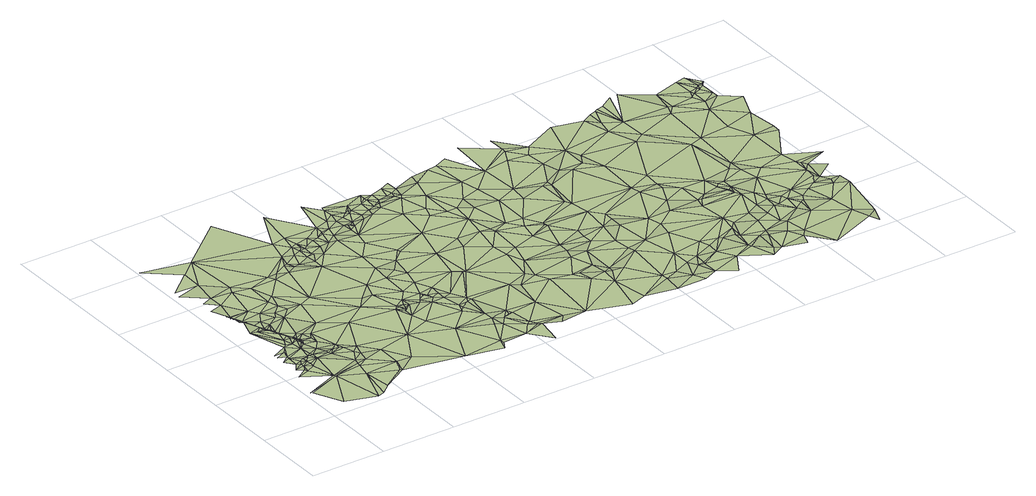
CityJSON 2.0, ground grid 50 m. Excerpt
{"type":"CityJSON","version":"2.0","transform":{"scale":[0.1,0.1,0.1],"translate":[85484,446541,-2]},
"CityObjects":{
"terrain1":{"type":"TINRelief","geometry":[{"type":"CompositeSurface","lod":"1","boundaries":[[[0,1,2]],[[3,4,5]],[[6,0,2]],[[0,7,8]],[[9,5,10]],[[7,4,3]],[[11,9,12]],[[9,10,12]],[[5,4,10]],[[13,11,14]],[[15,16,17]],[[13,14,16]],[[18,10,4]],[[11,12,19]],[[20,21,17]],[[22,12,10]],[[7,18,4]],[[11,19,14]],[[18,23,10]],[[22,19,12]],[[22,10,23]],[[20,17,16]],[[24,14,19]],[[22,24,19]],[[25,0,6]],[[16,14,26]],[[7,27,18]],[[28,14,24]],[[22,29,24]],[[25,6,30]],[[18,27,23]],[[22,23,27]],[[20,31,32]],[[20,16,26]],[[22,27,29]],[[28,24,29]],[[33,7,0]],[[26,14,28]],[[20,34,31]],[[31,35,32]],[[35,36,32]],[[37,28,29]],[[27,37,29]],[[25,30,38]],[[20,26,34]],[[32,36,39]],[[31,34,35]],[[40,28,37]],[[40,37,27]],[[41,32,39]],[[40,42,28]],[[25,43,0]],[[42,26,28]],[[7,44,27]],[[35,45,36]],[[36,46,39]],[[35,34,47]],[[36,48,46]],[[49,50,51]],[[52,53,50]],[[41,49,51]],[[36,45,48]],[[33,0,43]],[[34,26,54]],[[55,40,27]],[[35,47,56]],[[35,56,45]],[[52,50,49]],[[34,57,47]],[[58,46,48]],[[59,42,40]],[[60,61,52]],[[62,39,46]],[[34,54,57]],[[33,44,7]],[[41,63,49]],[[64,61,60]],[[62,46,58]],[[59,26,42]],[[65,61,64]],[[66,41,39]],[[67,48,45]],[[68,54,26]],[[52,49,69]],[[70,39,62]],[[66,63,41]],[[71,58,48]],[[49,63,69]],[[60,52,69]],[[71,48,67]],[[47,72,56]],[[66,39,70]],[[72,45,56]],[[71,62,58]],[[73,68,26]],[[47,57,72]],[[55,27,74]],[[75,40,55]],[[59,40,75]],[[59,73,26]],[[70,62,76]],[[67,45,77]],[[78,57,54]],[[71,79,62]],[[78,54,68]],[[66,70,80]],[[65,81,82]],[[71,67,83]],[[78,72,57]],[[25,38,84]],[[79,76,62]],[[70,76,80]],[[74,27,44]],[[85,45,72]],[[71,83,79]],[[67,77,83]],[[85,77,45]],[[86,68,73]],[[78,87,72]],[[86,78,68]],[[63,88,69]],[[66,88,63]],[[87,85,72]],[[66,80,88]],[[89,64,60]],[[89,60,69]],[[89,65,64]],[[90,87,78]],[[90,78,86]],[[91,86,73]],[[92,80,76]],[[79,92,76]],[[79,83,92]],[[87,93,85]],[[90,93,87]],[[75,55,94]],[[59,75,94]],[[55,74,94]],[[95,90,86]],[[59,96,73]],[[95,86,91]],[[33,43,97]],[[92,88,80]],[[91,73,96]],[[98,77,85]],[[89,81,65]],[[81,99,100]],[[98,85,93]],[[101,43,25]],[[90,102,93]],[[33,97,44]],[[84,38,103]],[[95,102,90]],[[104,69,88]],[[95,91,105]],[[74,106,94]],[[59,94,107]],[[98,93,102]],[[74,44,108]],[[104,89,69]],[[109,83,77]],[[91,96,105]],[[59,107,96]],[[110,111,99]],[[95,105,102]],[[109,92,83]],[[101,25,84]],[[74,112,106]],[[113,88,92]],[[74,108,112]],[[109,77,98]],[[44,97,114]],[[101,97,43]],[[94,106,107]],[[115,105,96]],[[115,102,105]],[[44,114,108]],[[104,88,113]],[[115,96,107]],[[116,117,110]],[[118,99,81]],[[107,106,112]],[[89,118,81]],[[109,113,92]],[[98,102,119]],[[120,107,112]],[[101,84,103]],[[120,112,108]],[[104,113,121]],[[120,108,114]],[[115,119,102]],[[122,114,97]],[[123,110,99]],[[104,124,89]],[[121,113,109]],[[109,98,119]],[[101,122,97]],[[118,123,99]],[[122,120,114]],[[104,121,125]],[[124,118,89]],[[126,127,116]],[[101,103,128]],[[129,115,107]],[[121,109,130]],[[104,125,124]],[[129,107,120]],[[126,116,110]],[[121,130,125]],[[101,128,122]],[[126,110,123]],[[129,119,115]],[[118,131,123]],[[109,119,132]],[[124,131,118]],[[109,132,130]],[[124,125,133]],[[132,125,130]],[[124,133,131]],[[122,134,120]],[[128,103,135]],[[132,133,125]],[[128,134,122]],[[129,120,134]],[[123,131,136]],[[126,123,136]],[[137,133,132]],[[131,133,138]],[[139,132,119]],[[129,139,119]],[[128,135,134]],[[137,138,133]],[[131,138,136]],[[137,132,139]],[[129,134,140]],[[141,136,138]],[[142,126,136]],[[137,143,138]],[[129,140,139]],[[137,139,144]],[[141,138,143]],[[135,145,134]],[[141,142,136]],[[134,146,140]],[[134,147,146]],[[141,143,148]],[[134,145,147]],[[137,149,143]],[[150,126,142]],[[137,144,151]],[[152,126,150]],[[144,139,153]],[[154,139,140]],[[141,148,142]],[[148,143,155]],[[154,153,139]],[[156,145,135]],[[156,135,157]],[[158,140,146]],[[137,151,149]],[[148,155,159]],[[158,160,140]],[[161,140,160]],[[154,140,161]],[[148,159,142]],[[158,162,160]],[[155,163,159]],[[161,160,162]],[[143,149,155]],[[158,146,164]],[[155,165,163]],[[154,161,166]],[[159,163,165]],[[144,153,151]],[[161,162,166]],[[158,164,162]],[[154,167,153]],[[162,164,166]],[[146,147,168]],[[154,166,167]],[[155,149,165]],[[159,169,142]],[[159,165,169]],[[146,170,164]],[[156,157,171]],[[166,164,167]],[[172,147,145]],[[164,170,167]],[[165,149,173]],[[153,167,174]],[[146,168,170]],[[153,174,151]],[[165,175,169]],[[176,145,156]],[[165,173,175]],[[142,169,177]],[[150,142,177]],[[170,178,167]],[[172,168,147]],[[179,156,171]],[[169,175,180]],[[169,180,177]],[[173,149,181]],[[178,182,167]],[[170,168,178]],[[173,183,175]],[[167,182,174]],[[151,184,149]],[[176,185,145]],[[151,174,186]],[[150,177,187]],[[172,145,188]],[[180,175,189]],[[175,183,189]],[[177,180,190]],[[176,156,191]],[[173,181,183]],[[185,188,145]],[[191,156,179]],[[168,192,178]],[[193,182,178]],[[194,177,190]],[[180,189,195]],[[180,195,190]],[[193,178,192]],[[187,177,194]],[[181,189,183]],[[151,186,184]],[[194,190,195]],[[193,196,182]],[[197,168,172]],[[149,198,181]],[[193,192,196]],[[150,187,199]],[[174,182,200]],[[194,195,201]],[[202,192,168]],[[174,200,186]],[[203,195,189]],[[202,168,197]],[[181,203,189]],[[176,191,185]],[[197,172,204]],[[184,198,149]],[[172,188,204]],[[187,194,205]],[[206,182,196]],[[207,196,192]],[[201,195,203]],[[194,201,205]],[[202,207,192]],[[191,208,185]],[[206,200,182]],[[191,179,209]],[[197,204,210]],[[207,206,196]],[[204,188,210]],[[186,211,184]],[[201,203,212]],[[205,201,212]],[[213,202,197]],[[181,214,203]],[[215,186,200]],[[202,216,207]],[[191,209,208]],[[185,217,188]],[[215,211,186]],[[207,216,206]],[[213,197,210]],[[208,217,185]],[[179,218,209]],[[213,216,202]],[[219,179,220]],[[221,210,188]],[[181,198,222]],[[187,205,223]],[[203,214,212]],[[181,222,214]],[[205,212,224]],[[187,223,199]],[[219,218,179]],[[217,221,188]],[[208,209,225]],[[213,210,221]],[[208,226,217]],[[224,212,214]],[[227,198,184]],[[227,184,211]],[[228,208,225]],[[228,226,208]],[[229,225,209]],[[229,209,218]],[[205,224,223]],[[228,217,226]],[[227,211,215]],[[219,229,218]],[[224,214,230]],[[231,200,206]],[[216,231,206]],[[231,215,200]],[[224,230,232]],[[222,233,214]],[[222,198,234]],[[224,232,223]],[[230,214,233]],[[213,235,216]],[[236,225,229]],[[227,237,198]],[[238,228,225]],[[236,229,219]],[[238,217,228]],[[230,239,232]],[[240,213,221]],[[223,232,239]],[[230,233,239]],[[237,234,198]],[[240,221,217]],[[241,233,222]],[[241,222,234]],[[236,219,242]],[[216,235,231]],[[227,215,243]],[[223,239,244]],[[238,225,236]],[[227,245,237]],[[213,246,235]],[[247,239,233]],[[241,248,233]],[[231,243,215]],[[223,244,249]],[[238,240,217]],[[240,246,213]],[[247,233,248]],[[250,244,239]],[[227,243,245]],[[250,239,247]],[[241,251,248]],[[231,235,246]],[[252,236,242]],[[253,247,248]],[[250,254,244]],[[255,249,244]],[[253,248,251]],[[231,246,243]],[[254,255,244]],[[252,238,236]],[[256,247,253]],[[257,241,234]],[[250,247,258]],[[257,234,237]],[[256,253,251]],[[258,247,256]],[[259,251,241]],[[250,260,254]],[[257,237,245]],[[258,256,251]],[[238,261,240]],[[250,258,260]],[[254,262,255]],[[259,258,251]],[[254,260,262]],[[243,257,245]],[[263,260,258]],[[264,259,241]],[[265,246,240]],[[266,267,255]],[[268,243,246]],[[263,262,260]],[[252,269,238]],[[238,269,261]],[[266,255,262]],[[270,258,259]],[[265,240,261]],[[270,263,258]],[[271,262,263]],[[266,262,271]],[[272,271,263]],[[264,241,273]],[[270,272,263]],[[257,273,241]],[[272,266,271]],[[264,270,259]],[[265,261,274]],[[265,275,246]],[[276,257,243]],[[277,267,266]],[[278,272,270]],[[268,276,243]],[[279,268,246]],[[261,269,274]],[[264,278,270]],[[280,266,272]],[[280,272,278]],[[279,246,275]],[[264,281,278]],[[252,282,269]],[[280,277,266]],[[265,274,283]],[[280,278,284]],[[264,273,281]],[[278,281,284]],[[265,283,275]],[[280,284,285]],[[274,269,286]],[[252,287,288]],[[280,285,289]],[[280,289,277]],[[290,284,281]],[[257,291,273]],[[292,285,284]],[[290,292,284]],[[268,293,276]],[[252,288,282]],[[276,294,257]],[[279,293,268]],[[295,289,285]],[[292,296,285]],[[295,277,289]],[[290,296,292]],[[269,282,286]],[[297,281,273]],[[295,285,296]],[[290,281,297]],[[283,298,275]],[[279,275,298]],[[274,299,283]],[[257,294,291]],[[290,300,296]],[[301,273,291]],[[274,286,299]],[[295,296,302]],[[297,273,301]],[[286,282,303]],[[276,293,294]],[[290,297,300]],[[296,300,302]],[[287,304,288]],[[279,298,305]],[[279,305,293]],[[295,302,306]],[[286,303,307]],[[301,291,308]],[[302,300,309]],[[283,310,298]],[[303,282,311]],[[300,297,312]],[[302,309,306]],[[291,294,308]],[[300,312,309]],[[288,311,282]],[[293,305,313]],[[293,313,294]],[[283,299,314]],[[286,307,299]],[[297,301,315]],[[309,316,306]],[[303,311,307]],[[309,312,316]],[[312,297,315]],[[305,298,317]],[[315,301,308]],[[283,314,310]],[[306,316,318]],[[288,319,311]],[[308,294,320]],[[313,305,321]],[[313,321,294]],[[310,317,298]],[[288,304,322]],[[315,308,320]],[[307,311,323]],[[312,324,316]],[[288,325,319]],[[311,319,323]],[[294,326,320]],[[312,315,324]],[[299,307,327]],[[305,317,328]],[[321,326,294]],[[305,328,321]],[[307,323,327]],[[314,299,327]],[[323,319,325]],[[329,330,304]],[[315,320,331]],[[288,322,325]],[[330,322,304]],[[320,326,331]],[[316,324,332]],[[310,333,317]],[[310,314,334]],[[335,321,328]],[[317,336,328]],[[314,327,334]],[[321,337,326]],[[317,333,338]],[[315,339,324]],[[323,325,340]],[[317,338,336]],[[315,331,339]],[[327,323,341]],[[337,331,326]],[[335,337,321]],[[335,328,342]],[[310,343,333]],[[328,336,342]],[[310,334,344]],[[324,345,332]],[[322,340,325]],[[346,330,329]],[[310,344,343]],[[347,322,330]],[[336,338,342]],[[333,343,338]],[[323,340,341]],[[348,334,327]],[[337,349,331]],[[324,339,345]],[[339,331,349]],[[346,347,330]],[[348,327,341]],[[350,346,329]],[[335,351,337]],[[352,322,347]],[[334,353,344]],[[335,342,354]],[[352,340,322]],[[342,338,355]],[[345,339,356]],[[343,344,353]],[[346,357,347]],[[338,343,355]],[[337,358,349]],[[348,353,334]],[[337,351,358]],[[335,354,351]],[[359,341,340]],[[360,346,350]],[[339,349,361]],[[352,347,357]],[[359,348,341]],[[362,357,346]],[[356,339,361]],[[360,362,346]],[[352,359,340]],[[343,353,355]],[[361,349,358]],[[342,355,363]],[[364,353,348]],[[342,363,354]],[[364,348,359]],[[362,365,357]],[[356,361,366]],[[352,357,365]],[[360,367,362]],[[362,367,368]],[[358,351,369]],[[362,368,365]],[[364,370,353]],[[354,369,351]],[[371,355,353]],[[371,353,370]],[[352,372,359]],[[373,367,360]],[[368,367,374]],[[352,365,375]],[[365,368,374]],[[361,358,376]],[[364,359,377]],[[373,360,378]],[[358,369,379]],[[354,363,380]],[[364,377,370]],[[352,375,372]],[[354,380,369]],[[359,372,381]],[[377,371,370]],[[373,374,367]],[[365,374,382]],[[365,382,375]],[[359,381,377]],[[369,380,379]],[[383,358,379]],[[384,361,385]],[[383,376,358]],[[386,363,355]],[[386,355,371]],[[361,376,387]],[[363,388,380]],[[389,382,374]],[[361,387,385]],[[390,379,380]],[[389,375,382]],[[373,391,374]],[[377,392,371]],[[389,374,393]],[[394,377,381]],[[383,379,390]],[[393,374,391]],[[395,372,375]],[[395,381,372]],[[390,380,388]],[[386,388,363]],[[396,387,376]],[[373,397,398]],[[373,398,391]],[[396,376,383]],[[392,386,371]],[[389,395,375]],[[394,399,377]],[[389,393,400]],[[401,385,387]],[[402,393,391]],[[395,394,381]],[[377,399,392]],[[396,401,387]],[[401,403,385]],[[404,398,397]],[[402,400,393]],[[402,391,405]],[[391,398,406]],[[383,390,407]],[[390,388,408]],[[409,404,397]],[[396,383,407]],[[389,400,395]],[[404,406,398]],[[402,405,400]],[[405,391,406]],[[396,407,401]],[[390,408,407]],[[405,410,400]],[[386,411,388]],[[409,412,404]],[[394,413,399]],[[395,414,394]],[[411,408,388]],[[412,406,404]],[[395,400,410]],[[392,399,415]],[[392,416,386]],[[417,405,406]],[[394,414,413]],[[405,418,410]],[[412,417,406]],[[392,415,416]],[[407,408,419]],[[411,419,408]],[[420,411,386]],[[417,418,405]],[[409,421,412]],[[420,386,416]],[[399,422,415]],[[423,395,410]],[[413,422,399]],[[424,401,407]],[[425,426,409]],[[412,421,417]],[[414,427,413]],[[409,426,421]],[[416,415,422]],[[423,410,418]],[[413,427,428]],[[429,414,395]],[[413,428,422]],[[417,430,418]],[[417,421,431]],[[432,427,414]],[[423,429,395]],[[433,421,426]],[[434,420,416]],[[435,407,419]],[[434,416,422]],[[436,419,411]],[[417,431,430]],[[423,418,437]],[[438,428,427]],[[433,431,421]],[[420,436,411]],[[430,437,418]],[[434,422,428]],[[439,433,426]],[[432,414,429]],[[423,437,440]],[[424,407,441]],[[438,427,432]],[[423,440,429]],[[438,442,428]],[[434,428,442]],[[430,443,437]],[[440,437,443]],[[441,407,435]],[[430,431,444]],[[433,445,431]],[[436,435,419]],[[438,446,442]],[[438,432,446]],[[434,442,447]],[[448,429,440]],[[446,449,442]],[[432,429,449]],[[430,444,443]],[[446,432,449]],[[440,443,450]],[[449,447,442]],[[451,434,447]],[[448,440,450]],[[434,452,420]],[[448,449,429]],[[451,447,449]],[[439,453,433]],[[431,445,444]],[[443,454,450]],[[443,444,454]],[[420,452,436]],[[448,450,455]],[[451,456,434]],[[454,457,450]],[[455,450,457]],[[433,453,445]],[[454,444,458]],[[459,451,449]],[[448,459,449]],[[441,435,460]],[[454,458,457]],[[448,455,459]],[[436,461,435]],[[445,462,444]],[[441,460,463]],[[458,444,462]],[[455,457,464]],[[434,456,452]],[[465,460,435]],[[445,466,462]],[[451,467,456]],[[439,468,453]],[[459,467,451]],[[465,435,461]],[[458,462,466]],[[458,464,457]],[[469,463,460]],[[455,464,459]],[[452,461,436]],[[458,466,470]],[[469,460,465]],[[445,471,466]],[[458,470,464]],[[456,467,472]],[[453,471,445]],[[469,465,473]],[[471,470,466]],[[456,472,452]],[[459,474,467]],[[464,470,475]],[[473,465,476]],[[472,467,474]],[[452,477,461]],[[471,475,470]],[[465,461,478]],[[472,477,452]],[[453,468,479]],[[459,464,480]],[[468,481,479]],[[464,475,482]],[[476,465,483]],[[459,480,474]],[[478,461,477]],[[471,484,475]],[[464,482,485]],[[472,474,486]],[[453,487,471]],[[475,484,482]],[[464,485,480]],[[453,479,487]],[[472,488,477]],[[489,465,490]],[[465,478,490]],[[471,487,484]],[[480,491,474]],[[482,492,485]],[[482,484,493]],[[491,486,474]],[[482,493,492]],[[472,486,488]],[[480,485,492]],[[480,492,494]],[[480,495,491]],[[484,496,493]],[[480,494,495]],[[492,493,496]],[[478,477,497]],[[484,487,496]],[[488,498,477]],[[478,499,490]],[[489,490,500]],[[477,498,497]],[[494,492,501]],[[490,499,500]],[[478,497,499]],[[491,502,486]],[[491,495,502]],[[495,494,502]],[[486,503,488]],[[500,499,504]],[[499,497,505]],[[488,506,498]],[[499,505,504]],[[498,506,497]],[[500,504,507]],[[488,503,508]],[[488,508,506]],[[500,507,509]],[[504,505,510]],[[505,497,511]],[[504,510,507]],[[510,505,512]],[[507,510,513]],[[497,506,514]],[[509,507,513]],[[505,511,512]],[[497,514,511]],[[510,515,513]],[[510,512,515]],[[509,513,516]],[[513,515,516]],[[509,516,517]],[[515,512,518]],[[515,518,516]],[[517,516,519]],[[516,518,519]],[[517,519,520]],[[519,518,520]]]}]}
},
"vertices":[
[271,370,11],[45,280,11],[135,100,10],[91,490,5],[171,520,5],[157,530,10],[337,30,15],[265,390,5],[40,300,5],[111,550,16],[175,570,14],[157,620,6],[174,590,14],[110,680,7],[161,700,6],[88,710,29],[157,710,15],[156,740,30],[230,550,6],[200,640,5],[182,780,35],[80,730,35],[220,600,14],[227,570,13],[225,650,9],[429,290,12],[281,750,10],[294,600,13],[268,660,8],[249,640,14],[385,50,13],[204,800,35],[115,1030,36],[452,410,14],[249,790,35],[227,850,36],[159,1020,35],[272,650,14],[449,100,14],[204,1060,30],[295,650,13],[160,1160,32],[294,680,6],[452,390,12],[473,470,5],[250,930,34],[200,1020,34],[271,850,34],[224,1000,34],[160,1200,21],[137,1210,34],[137,1170,35],[160,1240,14],[114,1230,36],[295,810,31],[385,620,11],[271,880,36],[294,830,33],[226,1020,28],[362,710,5],[158,1260,9],[115,1270,32],[227,1040,23],[188,1190,11],[157,1290,7],[154,1290,5],[214,1130,7],[249,970,25],[314,800,19],[184,1210,7],[225,1060,19],[249,1010,16],[295,870,26],[327,790,8],[400,610,6],[383,640,14],[249,1050,6],[283,980,6],[317,830,22],[258,1020,11],[243,1070,5],[182,1430,11],[92,1400,14],[273,1000,5],[609,210,15],[323,890,5],[337,830,6],[318,880,14],[270,1150,5],[272,1280,12],[339,850,5],[350,830,6],[295,1090,8],[331,870,5],[430,640,11],[342,850,6],[407,770,7],[520,430,14],[362,920,5],[181,1530,12],[115,1510,5],[653,300,14],[384,890,10],[627,210,10],[315,1220,12],[405,820,8],[475,640,5],[475,670,11],[519,550,7],[406,1100,13],[203,1690,16],[46,1660,5],[496,620,8],[361,1130,13],[542,510,9],[426,860,13],[204,1830,19],[46,1700,11],[317,1510,15],[520,940,13],[565,590,12],[385,1170,17],[654,470,16],[336,1560,19],[430,1300,16],[450,1230,15],[317,1930,20],[2,2000,19],[754,300,13],[677,830,18],[475,1170,15],[430,1480,19],[564,1160,19],[475,1330,23],[879,520,19],[1015,120,20],[585,1530,20],[654,1200,18],[610,1480,22],[834,940,20],[992,800,18],[654,1540,16],[790,1680,18],[722,1510,18],[901,1020,16],[1150,420,18],[1028,690,18],[1060,590,18],[744,1590,16],[922,1460,17],[828,1830,20],[1013,1130,19],[655,2210,19],[971,1010,20],[1015,830,18],[789,1550,14],[1286,150,19],[1261,70,16],[1026,750,18],[778,1610,11],[1031,760,22],[1015,800,25],[1041,770,26],[802,1560,9],[1079,790,27],[832,1560,11],[1060,820,17],[1082,870,17],[1215,750,17],[871,1670,8],[1148,780,22],[1288,120,21],[1306,570,14],[925,1530,17],[1149,950,16],[921,1610,8],[1374,340,13],[901,1740,19],[1170,810,18],[1463,140,14],[926,1690,11],[1013,1570,18],[1211,870,18],[969,1610,15],[1171,1270,15],[1397,400,16],[1153,1130,19],[925,1850,19],[1396,470,13],[966,1630,8],[946,1710,14],[1417,310,13],[1256,800,13],[1215,840,23],[947,1760,19],[969,1700,8],[1243,840,13],[1329,640,13],[1174,1410,20],[968,2120,18],[1260,1000,16],[997,1720,8],[1306,760,14],[1056,1670,8],[1329,600,17],[1037,1780,17],[1309,890,18],[1307,820,14],[1465,370,12],[1531,230,13],[1394,640,13],[1243,1180,21],[1059,1750,8],[1411,680,18],[1125,1680,8],[1287,1110,20],[1357,770,19],[1511,420,18],[1572,190,13],[1603,180,17],[1575,0,13],[1423,650,18],[1172,1660,16],[1150,1840,19],[1101,1760,8],[1553,240,18],[1510,390,13],[1316,1270,16],[1533,380,17],[1578,200,17],[1147,1780,8],[1511,980,17],[1149,1790,15],[1194,1730,8],[1285,1540,19],[1557,930,21],[1757,190,14],[1396,1370,14],[1712,410,14],[1213,1810,8],[1703,660,19],[1307,1640,17],[1712,130,18],[1555,1200,19],[1240,1870,19],[1397,1340,19],[1580,930,17],[1307,1790,8],[1306,1710,16],[1218,2100,17],[1296,1850,11],[1351,1740,16],[1894,150,17],[1329,1780,9],[1307,1920,19],[1304,1990,18],[1351,1780,8],[1626,1450,16],[1373,1800,8],[1441,1780,15],[1357,1870,8],[1757,620,14],[1393,1900,14],[1418,1890,8],[1510,1790,17],[1848,710,19],[1442,1950,19],[1307,2010,22],[1735,1180,16],[1936,580,17],[1464,1830,8],[1420,1910,13],[1442,1910,8],[1659,1690,19],[1891,670,14],[1892,960,16],[1755,1270,21],[1577,2010,18],[1532,1860,8],[1872,1070,19],[1536,1940,8],[1599,1830,17],[2139,450,14],[1935,840,19],[1576,1870,11],[1588,1960,8],[2075,550,16],[2164,60,18],[2232,340,18],[1577,1970,13],[1622,1880,13],[1780,1590,15],[1621,1900,8],[1914,1270,16],[1937,1420,20],[1644,1990,10],[1645,1920,8],[1757,1850,17],[1981,1000,16],[2183,720,18],[1735,1890,17],[1807,1670,17],[1712,1930,9],[2115,530,20],[2275,100,19],[1989,1220,20],[1732,2020,8],[2230,570,20],[1890,1570,15],[1754,1940,9],[2208,870,18],[2251,470,14],[1780,1880,18],[1982,1260,16],[2207,800,14],[1892,1790,19],[1802,1970,8],[2138,1050,16],[1799,2050,8],[2290,450,17],[1960,1570,17],[2090,1260,20],[2500,240,16],[2297,490,14],[1936,1940,18],[2364,440,18],[2042,1510,21],[2296,720,20],[2162,1170,20],[2500,80,5],[2502,190,17],[2049,1640,15],[1959,2030,9],[2266,1050,16],[2387,810,16],[2208,1250,17],[2272,1120,16],[2209,1500,19],[2274,1090,22],[2153,1800,20],[2534,570,17],[2522,620,14],[2274,1140,17],[2390,950,19],[2385,880,14],[2072,2030,17],[2660,160,5],[2593,230,17],[2504,730,18],[2184,1680,15],[2702,80,6],[2341,1440,16],[2703,410,17],[2544,910,14],[2521,1270,20],[2562,1100,19],[2140,2040,18],[2705,280,17],[2355,1560,21],[2657,640,14],[2794,120,7],[2342,1830,16],[2748,230,10],[2542,1230,16],[2629,860,19],[2793,310,16],[2228,2080,18],[2794,230,3],[2794,240,8],[2522,1500,15],[2634,950,14],[2634,1020,16],[2814,630,18],[2995,190,8],[2927,300,8],[2903,440,16],[2521,1860,15],[2809,830,17],[2907,40,11],[2567,1520,16],[2565,1470,20],[2837,740,13],[2927,370,17],[2664,1700,22],[2363,2140,18],[2567,1980,21],[2930,1180,19],[2565,1950,17],[2770,1550,20],[3017,410,18],[2700,1590,16],[3127,260,6],[2949,1120,14],[3040,400,15],[2971,840,14],[3175,590,16],[2654,1840,19],[3179,70,15],[3129,230,13],[3016,940,19],[3152,460,16],[2715,1920,15],[3129,400,10],[2567,2100,18],[3223,140,15],[3151,380,6],[3242,310,7],[2862,1760,19],[2858,1580,20],[3267,120,11],[3196,510,16],[2948,1480,18],[3287,280,13],[3174,850,14],[3152,770,18],[3084,1080,19],[3084,1140,14],[3307,340,6],[3332,460,7],[2905,1660,16],[3091,1250,16],[3398,250,14],[3173,1010,18],[3331,550,17],[2948,2030,17],[3424,80,10],[3445,150,16],[3197,840,18],[3241,880,14],[3422,760,16],[3444,390,6],[3467,350,11],[3399,790,17],[3491,210,12],[3332,1010,17],[3196,1800,16],[3264,1610,17],[3432,500,7],[3377,840,17],[3581,0,11],[3422,600,17],[3150,1980,17],[3355,910,13],[3511,550,8],[3602,450,7],[3647,370,13],[3399,850,11],[3382,940,12],[3491,730,17],[3424,870,11],[3512,620,17],[3423,940,13],[3509,1400,17],[3850,240,15],[3544,550,6],[3533,670,17],[3532,1040,18],[3602,610,12],[3625,580,3],[3602,860,18],[3218,1900,20],[3332,1650,22],[3669,500,4],[3214,2010,22],[3693,640,14],[3332,1840,16],[3690,510,6],[3579,990,19],[3891,120,16],[3265,2030,21],[3715,550,9],[3826,410,15],[3576,1090,15],[3286,2040,22],[3692,950,15],[3781,590,14],[3331,2050,22],[3600,1430,17],[3615,1760,18],[3965,170,10],[3895,770,17],[3918,50,16],[3849,630,14],[3422,2110,21],[3939,560,13],[3895,700,12],[3874,1000,20],[4030,520,12],[3871,1280,18],[3482,2120,21],[3640,1830,22],[3897,890,17],[3927,680,6],[3962,620,6],[3939,820,18],[3917,860,16],[4028,620,8],[3826,1670,19],[3805,1450,15],[3666,1820,21],[3669,1990,16],[4050,770,7],[4097,890,16],[4029,1250,13],[3831,1850,15],[3865,1770,15],[4006,1510,15],[3849,1900,20],[4027,1300,18],[3849,2040,17],[3864,1880,15],[3959,1780,19],[3961,1830,14],[3912,1920,19],[4076,1680,19],[3917,1900,15],[3930,1940,21],[3917,2060,17],[3961,1930,15],[3960,1940,20],[3983,1960,20]
]}
